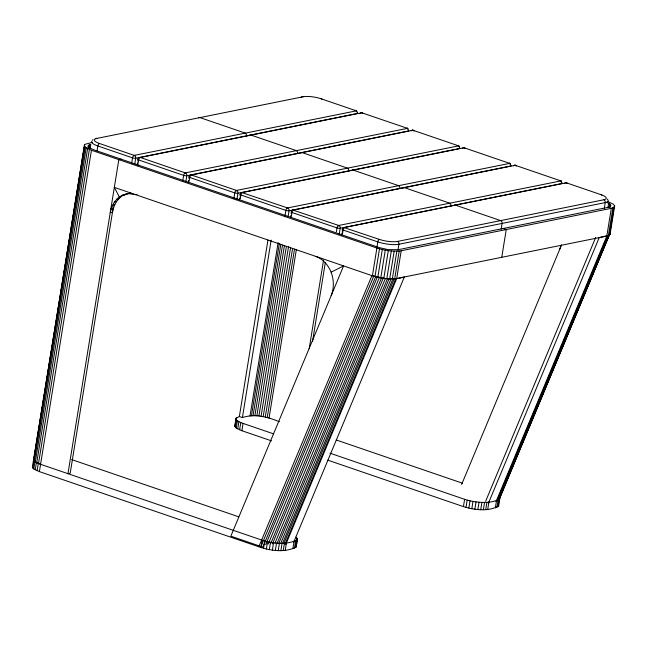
<?xml version="1.0" encoding="UTF-8"?>
<svg xmlns="http://www.w3.org/2000/svg" width="647" height="647" viewBox="0 0 647 647"><rect width="100%" height="100%" fill="white"/><g stroke="black" fill="none" stroke-linecap="round" stroke-linejoin="round"><path stroke-width="0.97" d="M499.088 499.808L609.83 233.518M295.97 537.188L297.394 538.927L296.14 547.006C285.529 552.643 272.136 550.912 260.943 547.516L39.394 471.606L33.773 468.929L32.803 468.032L32.423 466.406M271.481 440.858L241.881 430.716L236.26 428.039L234.837 426.292L236.09 418.213L239.366 416.531L242.407 417.574C254.764 413.393 267.826 417.048 279.431 421.723M234.837 426.292L236.09 418.213M296.14 547.006L297.394 538.927M327.827 460.163L463.43 506.625C474.623 510.022 488.016 511.753 498.627 506.116L498.7 505.339M498.627 506.116L499.88 498.036M331.183 295.63C334.192 288.182 333.949 279.658 331.102 272.193L343.581 265.917L230.842 536.161L259.196 545.874L371.936 275.63L385.369 278.509L396.732 278.517L606.805 236.082L610.081 234.392L609.7 232.774M607.606 201.443L613.227 204.12L614.65 205.867L614.577 206.644L611.302 208.326L401.205 250.753C393.044 251.909 384.698 250.446 376.902 248.036L91.437 150.233L86.205 147.823L84.555 146.23L84.361 145.494L85.242 144.232L92.505 142.397M32.35 467.183L84.361 145.494M84.595 144.823L33.693 460.3L35.342 461.893L40.575 464.295L262.124 540.205C273.325 543.609 286.718 545.34 297.321 539.703M33.693 460.3L84.555 146.23M33.612 462.071L33.903 460.252M32.803 468.032L33.992 460.729L33.604 459.103L34.202 458.424M34.307 461.085L85.178 147.015M33.773 468.929L34.954 461.618L33.992 460.729M35.342 461.893L86.205 147.823M35.229 469.835L36.41 462.532L34.954 461.618M36.75 462.71L87.62 148.648M88 147.54L88.324 145.543L90.79 144.394L90.143 148.381M88.348 148.074L88.833 145.082M89.011 148.689L89.658 144.693M37.122 470.741L38.302 463.438L36.41 462.532M38.505 463.519L89.375 149.457M39.394 471.606L91.437 150.233M97.042 150.84L97.834 145.971A2.297 1.237 -71.1 0 1 99.533 143.513A13.005 3.3 9.2 0 1 96.799 138.426A2.297 1.844 78.6 0 0 95.408 138.628M113.314 207.024L70.2 473.232L67.959 473.685L118.83 159.615L121.07 159.162M131.584 163.699L132.53 157.86A2.297 1.237 -71.1 0 1 134.228 155.393L356.489 110.823M134.754 164.055L135.7 158.216A2.297 1.844 78.6 0 0 134.228 155.393L99.533 143.513M137.188 164.888L137.504 162.947M137.819 160.998L138.135 159.049A2.297 1.844 78.6 0 1 140.31 157.48L361.859 112.74A2.297 1.237 -71.1 0 1 362.49 112.901M137.665 165.786L138.612 159.946A2.297 1.237 -71.1 0 1 140.31 157.48L185.349 172.911L407.618 128.341M182.705 181.217L183.651 175.377A2.297 1.237 -71.1 0 1 185.349 172.911A2.297 1.844 78.6 0 1 186.821 175.733L185.875 181.572M188.293 182.397L188.609 180.456M188.924 178.507L189.239 176.558A2.297 1.844 78.6 0 1 191.415 174.989L412.964 130.249L458.836 145.947M189.086 181.354L189.717 177.456A2.297 1.237 -71.1 0 1 191.415 174.989L236.454 190.428L458.723 145.85M233.81 198.734L234.756 192.887A2.297 1.237 -71.1 0 1 236.454 190.428A2.297 1.844 78.6 0 1 237.926 193.243L236.98 199.082M239.414 199.915L239.73 197.974M240.045 196.025L240.36 194.076A2.297 0.582 9.2 0 0 240.846 194.973L240.215 198.872M236.244 420.275L236.689 417.533M235.29 427.141L236.47 419.838L236.018 418.989M236.26 428.039L237.441 420.728L236.47 419.838M239.358 416.531L267.947 240.053M237.716 428.945L238.897 421.642L237.441 420.728M239.608 429.851L240.789 422.548L238.897 421.642M242.407 417.574L271.15 240.102M241.881 430.716L243.062 423.405L240.789 422.548M250.017 416.037L278.121 242.552M251.416 415.827L279.35 243.337M284.939 216.244L285.885 210.404A2.297 1.237 -71.1 0 1 287.583 207.946L509.852 163.368M253.05 415.714L280.822 244.226M254.878 415.706L282.488 245.213M288.109 216.599L289.055 210.76A2.297 1.844 78.6 0 0 287.583 207.946L241.679 192.499M256.851 415.795L284.47 245.302M290.543 217.432L290.859 215.491M291.174 213.542L291.49 211.593A2.297 0.582 9.2 0 0 291.975 212.491L291.344 216.389M258.929 415.981L286.386 246.483M261.056 416.264L288.513 246.766M263.183 416.636L290.64 247.138M265.262 417.08L292.549 248.577M267.227 417.59L294.514 249.095M269.039 418.164L296.334 249.661M260.943 547.516L262.124 540.205M263.531 548.316L264.712 541.005M266.354 549.028L267.534 541.725M269.322 549.635L270.511 542.323M272.355 550.112L273.535 542.801M275.347 550.443L276.528 543.14M309.185 348.782L323.557 260.045M278.218 550.629L279.399 543.318M312.558 341.349L325.312 262.585M280.879 550.654L282.06 543.343M283.249 550.516L284.429 543.213M336.383 231.82L337.014 227.922A2.297 1.237 -71.1 0 1 338.713 225.463L560.981 180.885M285.246 550.225L286.427 542.922M339.238 234.117L340.185 228.278A2.297 1.844 78.6 0 0 338.713 225.455L292.8 210.016M341.673 234.95L341.988 233.009M342.303 231.06L342.619 229.111A2.297 0.582 9.2 0 0 343.096 230.008L342.465 233.899M292.865 548.688L294.045 541.385M294.442 548.252L295.622 540.949M296.641 539.905L296.941 538.078M295.542 547.686L296.722 540.382M376.845 247.736L377.791 241.897A2.297 1.237 -71.1 0 1 379.49 239.43A13.005 3.3 9.2 0 0 397.452 241.436L603.772 199.777A2.297 1.844 78.6 0 1 605.244 202.592L604.298 208.431M293.552 542.566L404.351 276.981C393.886 280.135 382.668 279.116 372.405 275.792L376.902 248.036M374.993 276.592L379.482 248.836M377.816 277.304L382.304 249.548M380.784 277.911L385.28 250.154M383.808 278.388L388.305 250.632M386.809 278.72L391.306 250.971M389.68 278.906L394.177 251.149M392.341 278.93L396.829 251.173M397.978 250.098L398.924 244.259A2.297 1.844 78.6 0 0 397.452 241.436M394.702 278.792L399.199 251.044M401.205 250.753L396.708 278.509L285.942 544.103M501.142 229.264L502.088 223.425A2.297 1.844 78.6 0 0 500.616 220.603L455.577 205.172A2.297 1.844 78.6 0 0 454.178 205.374M501.757 257.296L506.253 229.539L503.204 228.496M463.43 506.625L464.611 499.314L329.962 453.183M466.018 507.426L467.199 500.115L464.611 499.314M468.84 508.138L470.021 500.835L467.199 500.115M471.809 508.744L472.989 501.433L470.021 500.835M474.841 509.221L476.022 501.91C483.81 502.727 493.03 503.002 499.808 498.813M477.834 509.553L479.015 502.25M480.705 509.739L481.886 502.428M483.366 509.763L484.546 502.452M485.727 509.626L486.916 502.323M487.733 509.335L488.914 502.032M495.351 507.798L496.532 500.495M496.92 507.361L498.109 500.058M498.028 506.795L499.209 499.492M607.986 207.242L608.625 203.279L607.145 202.576M609.28 206.967L609.765 203.991L608.625 203.279M610.04 207.663L610.525 204.695L609.765 203.991M606.805 236.082L611.302 208.326M608.382 235.645L612.879 207.889M609.49 235.079L613.979 207.323M610.081 234.392L614.65 205.867M111.13 208.803L110.233 212.677L112.473 212.224C113.508 206.102 116.476 200.158 121.515 196.381L119.274 196.834L114.382 201.945L111.13 208.803L113.371 208.35M559.655 249.499L560.868 245.868M88.324 145.543L88.291 146.651L89.585 147.896L93.678 149.78L379.142 247.583L388.071 249.613L398.156 249.71L608.261 207.283L610.356 206.498L610.881 205.358L610.525 204.695M259.196 545.874L261 546.448L373.74 276.204M375.648 276.738L262.908 546.982L261.008 546.448M265.715 544.588L377.282 277.134M268.19 544.103L379.368 277.587M270.697 543.553L381.487 277.967M272.436 543.82L383.226 278.234M274.967 543.157L385.369 278.509M277.053 543.359L387.456 278.703M278.703 543.464L389.114 278.808M280.661 543.529L391.071 278.873M282.48 543.512L392.891 278.857M283.863 543.448L394.266 278.792M285.02 544.232L395.81 278.655M461.643 484.433L561.588 244.849M485.662 501.199L595.677 237.481M488.42 503.212L599.219 237.627L609.094 235.201L498.683 499.856M496.039 501.676L606.837 236.09M496.775 501.474L607.565 235.888M498.093 500.188L608.503 235.532M505.55 482.937L506.714 480.147M507.491 478.279L508.655 475.488M517.212 454.987L518.376 452.188M520.317 447.53L521.482 444.732M522.266 442.872L523.431 440.073M524.207 438.213L525.372 435.415M527.701 429.826L528.486 427.958M530.039 424.23L531.203 421.44M531.98 419.571L533.144 416.781M533.929 414.913L535.093 412.115M537.422 406.526L538.199 404.666M539.76 400.938L540.924 398.14M541.701 396.279L542.865 393.481M543.642 391.621L544.806 388.823M547.144 383.226L547.92 381.366M549.473 377.638L550.637 374.839M551.422 372.979L552.587 370.181M553.363 368.321L554.528 365.523M556.865 359.934L557.641 358.066M559.194 354.346L560.359 351.547M561.135 349.679L562.308 346.889M563.084 345.021L564.249 342.231M570.856 326.387L572.021 323.589M572.797 321.729L573.97 318.931M580.577 303.087L581.742 300.297M582.518 298.429L583.683 295.63M590.29 279.795L591.463 276.997M592.24 275.129L593.404 272.338M600.012 256.495L601.176 253.697M601.953 251.837L603.125 249.038M499.12 499.363L609.523 234.707M609.652 234.651L609.159 235.136M133.994 155.749L134.325 155.806M185.115 173.267L185.454 173.323M236.22 190.776L236.559 190.833M287.349 208.294L287.689 208.35M338.478 225.811L338.818 225.868M92.424 140.197L93.014 139.59M372.405 275.792L114.333 187.371L119.363 196.995L122.323 195.265L127.006 193.841M125.51 194.14L131.09 193.21L127.75 193.688L119.363 196.995M96.799 138.426L303.12 96.759A13.005 3.3 9.2 0 1 321.082 98.773L356.602 110.92M301.858 124.661L135.7 158.216A2.297 0.582 9.2 0 1 132.53 157.86L97.834 145.971A15.302 3.882 9.2 0 1 91.995 141.119M302.828 124.459L357.249 113.476A2.297 0.582 9.2 0 0 357.5 112.926M408.621 130.443A2.297 0.582 9.2 0 1 408.37 130.993L186.821 175.733A2.297 0.582 9.2 0 1 183.651 175.377L138.612 159.946A2.297 0.582 9.2 0 1 138.135 159.049M122.323 195.265L124.564 194.812M137.132 194.367L135.635 194.666L128.85 193.663M116.646 199.139L118.886 198.686M114.382 201.945L116.622 201.5M112.529 205.196L114.77 204.743M459.726 147.953A2.297 0.582 9.2 0 1 459.475 148.503L237.926 193.243A2.297 0.582 9.2 0 1 234.756 192.887L189.717 177.456A2.297 0.582 9.2 0 1 189.239 176.558M510.855 165.47A2.297 0.582 9.2 0 1 510.604 166.02L289.055 210.76A2.297 0.582 9.2 0 1 285.885 210.404L240.846 194.973A2.297 1.237 -71.1 0 1 242.544 192.507L464.093 147.767L509.965 163.465M561.984 182.988A2.297 0.582 9.2 0 1 561.733 183.538L340.185 228.278A2.297 0.582 9.2 0 1 337.014 227.922L291.975 212.491A2.297 1.237 -71.1 0 1 293.673 210.024L515.222 165.284L561.095 180.982M190.533 175.062L191.415 174.989L190.55 174.981M241.663 192.58L242.544 192.507A2.297 1.844 78.6 0 0 240.514 193.526M292.784 210.097L293.673 210.024A2.297 1.844 78.6 0 0 291.643 211.043M343.913 227.615L566.351 182.802L601.039 194.69A2.297 1.237 -71.1 0 1 601.888 195.143M343.929 227.534L379.49 239.43M472.989 501.433L476.022 501.91M361.39 112.651L407.731 128.438M412.495 130.16L412.964 130.249A2.297 1.237 -71.1 0 1 413.951 131.115M463.616 147.678L464.093 147.767A2.297 1.237 -71.1 0 1 465.08 148.632M514.745 165.195L515.222 165.284A2.297 1.237 -71.1 0 1 516.209 166.15M565.874 182.713L566.351 182.802A2.297 1.237 -71.1 0 1 567.193 183.255M336.222 439.96L462.273 483.147M243.062 423.405L273.624 433.878M71.663 459.58L238.783 516.84M38.302 463.438L40.575 464.295M315.817 256.406C323.015 258.978 328.328 265.221 331.102 272.193M566.19 182.729L566.351 182.802A2.297 1.844 78.6 0 0 564.588 183.36M515.061 165.211L515.222 165.284A2.297 1.844 78.6 0 0 513.459 165.842M463.939 147.694L464.093 147.767A2.297 1.844 78.6 0 0 462.338 148.325M412.81 130.176L412.964 130.249A2.297 1.844 78.6 0 0 411.209 130.807M361.705 112.667L361.859 112.74A2.297 1.844 78.6 0 0 360.468 112.942M342.773 228.561A2.297 1.844 78.6 0 1 344.802 227.542A2.297 1.237 -71.1 0 0 343.096 230.008L377.791 241.897A15.302 3.882 9.2 0 0 398.924 244.259L605.244 202.592A15.302 3.882 9.2 0 0 607.193 199.155M450.959 205.908A2.297 1.844 78.6 0 0 449.487 203.085L404.448 187.654A2.297 1.844 78.6 0 0 403.049 187.856M399.83 188.39A2.297 1.844 78.6 0 0 398.358 185.576L353.319 170.137A2.297 1.844 78.6 0 0 351.928 170.339M348.701 170.873A2.297 1.844 78.6 0 0 347.237 168.058L302.189 152.619A2.297 1.844 78.6 0 0 300.798 152.821M297.596 153.363A2.297 1.844 78.6 0 0 296.124 150.541L251.085 135.11A2.297 1.844 78.6 0 0 249.693 135.312M246.475 135.846A2.297 1.844 78.6 0 0 245.003 133.023L199.963 117.592A2.297 1.844 78.6 0 0 198.564 117.794M357.249 113.476A2.297 1.844 78.6 0 0 355.777 110.653A2.297 1.237 -71.1 0 1 356.764 111.519M321.082 98.773A2.297 1.237 -71.1 0 1 321.931 99.217M301.211 97.535A2.297 1.844 78.6 0 1 303.12 96.759M408.37 130.993A2.297 1.844 78.6 0 0 406.906 128.171A2.297 1.237 -71.1 0 1 407.885 129.036M359.837 113.759A2.297 1.844 78.6 0 1 360.104 113.298M362.708 113.193A2.297 1.237 -71.1 0 1 362.846 113.605M459.475 148.503A2.297 1.844 78.6 0 0 458.011 145.688A2.297 1.237 -71.1 0 1 458.998 146.545M510.604 166.02A2.297 1.844 78.6 0 0 509.132 163.198A2.297 1.237 -71.1 0 1 510.119 164.063M561.733 183.538A2.297 1.844 78.6 0 0 560.262 180.715A2.297 1.237 -71.1 0 1 561.297 182.082M601.039 194.69A13.005 3.3 9.2 0 1 603.772 199.777M140.31 157.48L139.428 157.553L140.31 157.48"/></g></svg>
